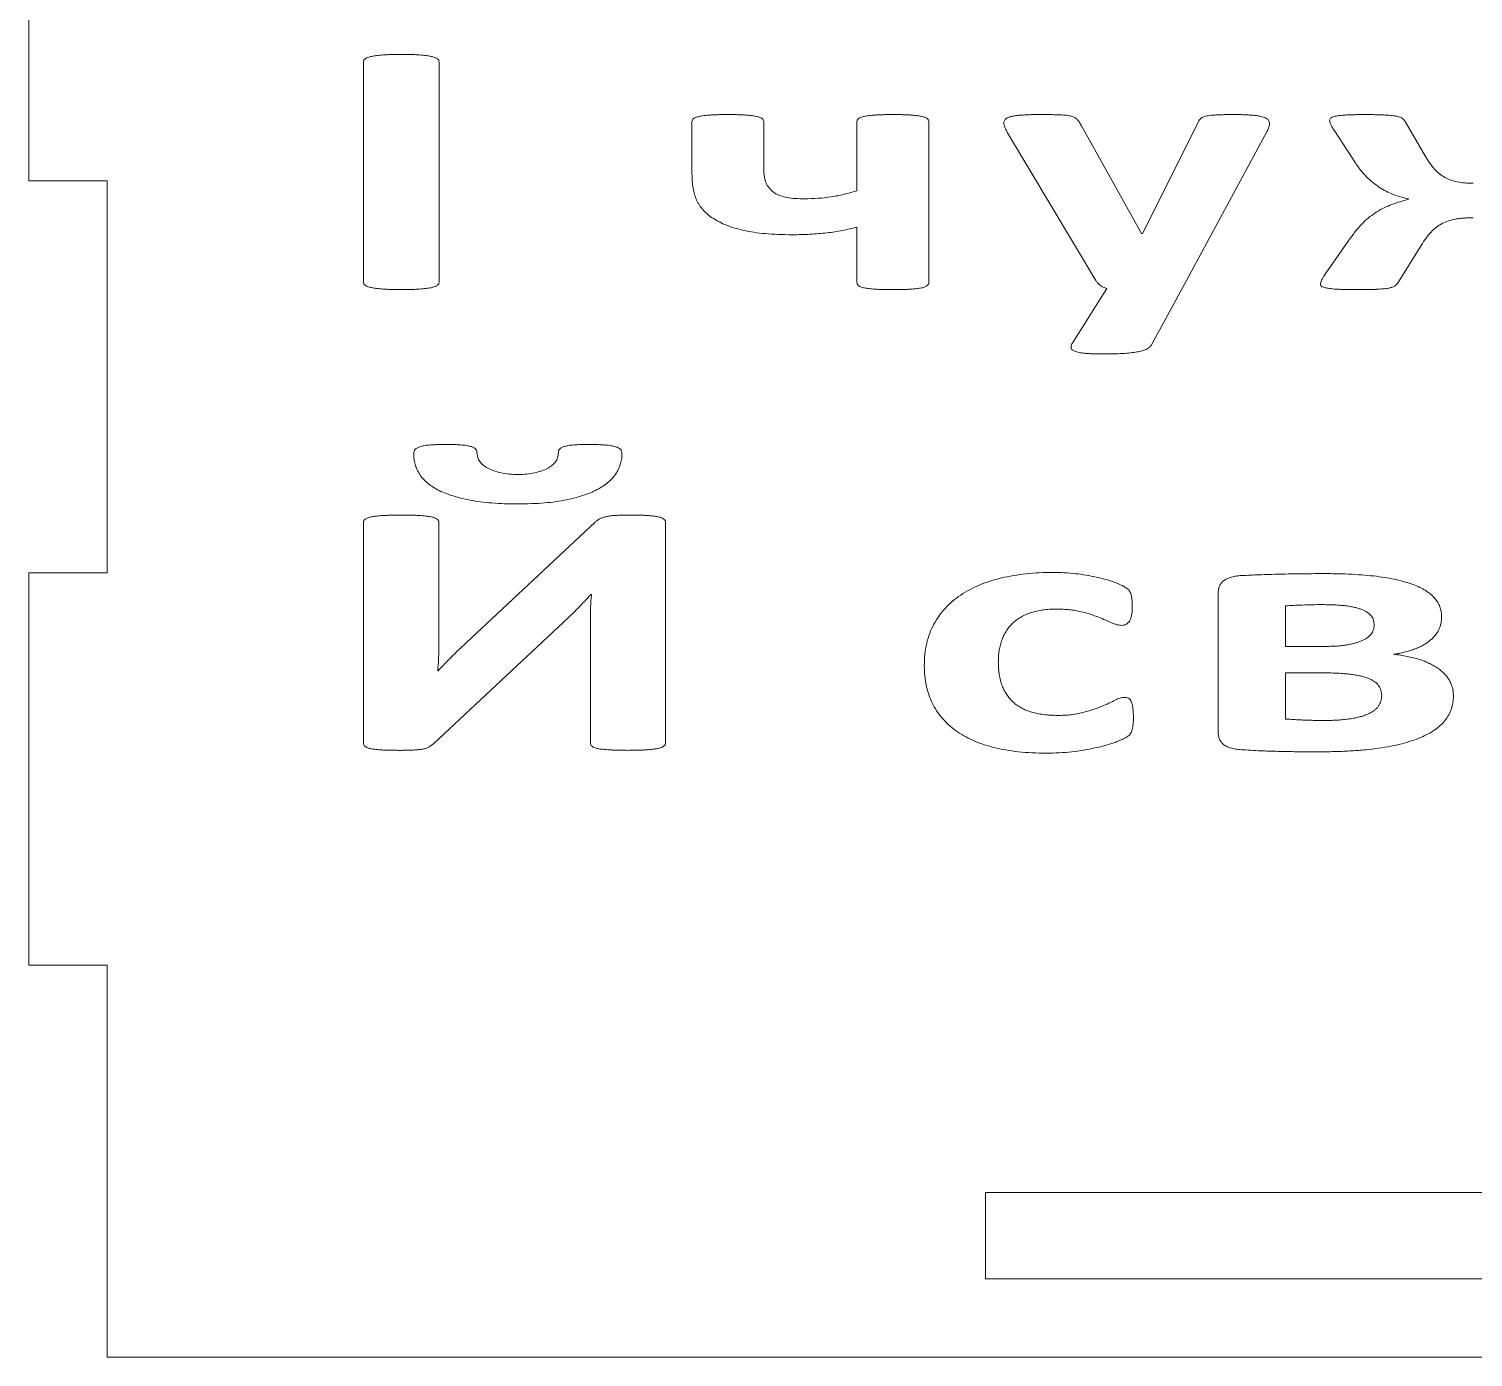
# Model space of a CAD drawing. Header units: millimetres. Extents: x -4 to 479, y 0 to 130.
# Drawn here: x -4 to 69.7, y 0 to 67.7 of the extents above; entities that cross this region are included whole.
import ezdxf

# ---------------------------------------------------------------- set-up
doc = ezdxf.new("R2010")
doc.units = ezdxf.units.MM

msp = doc.modelspace()

# ---------------------------------------------------------------- linework, layer by layer
at = {"color": 7, "linetype": 'Continuous', "lineweight": 15}
for p, q in [((-4, 80), (-4, 60)), ((13.064, 54.834), (13.064, 66.061)), ((16.926, 66.061), (16.926, 54.834)), ((29.822, 60.374), (29.822, 63.009)), ((33.481, 63.009), (33.481, 60.722)), ((38.237, 59.492), (38.237, 63.009)), ((41.909, 63.009), (41.909, 54.815)), ((49.684, 62.799), (52.755, 57.314)), ((52.799, 57.314), (55.608, 62.908)), ((66.198, 63.028), (67.235, 61.237)), ((50.414, 54.916), (45.922, 62.448)), ((59.166, 62.533), (54.819, 54.502)), ((63.65, 60.935), (62.613, 62.522)), ((-4, 60), (0, 60)), ((0, 60), (0, 40)), ((66.372, 59.059), (66.372, 59.078)), ((38.237, 54.815), (38.237, 57.635)), ((52.755, 57.314), (52.799, 57.314)), ((62.158, 55.283), (63.416, 57.083)), ((67.017, 56.707), (65.817, 54.769)), ((49.243, 51.755), (50.985, 54.502)), ((54.819, 54.502), (53.24, 51.6)), ((13.064, 31.336), (13.064, 42.582)), ((16.913, 42.582), (16.913, 36.277)), ((18.301, 36.424), (24.887, 42.59)), ((28.472, 42.571), (28.472, 31.317)), ((-4, 40), (-4, 20)), ((0, 40), (-4, 40)), ((24.696, 38.896), (24.666, 38.896)), ((56.662, 31.894), (56.662, 38.961)), ((60.1, 38.319), (60.1, 36.25)), ((24.639, 31.317), (24.639, 37.583)), ((23.248, 37.472), (16.662, 31.306)), ((60.1, 36.25), (62.076, 36.25)), ((16.853, 35.011), (16.883, 35.011)), ((62.019, 34.899), (60.1, 34.899)), ((60.1, 34.899), (60.1, 32.547)), ((-4, 20), (0, 20)), ((0, 20), (0, 0)), ((85.2, 8.4), (44.8, 8.4)), ((44.8, 8.4), (44.8, 4)), ((44.8, 4), (85.2, 4)), ((0, 0), (475, 0))]:
    msp.add_line(p, q, dxfattribs=at)
for points, knots in [([(13.064, 66.061), (13.069, 66.091), (13.081, 66.157), (13.166, 66.241), (13.303, 66.304), (13.501, 66.352), (13.763, 66.39), (14.026, 66.415), (14.274, 66.433), (14.493, 66.44), (14.735, 66.445), (14.905, 66.447), (14.994, 66.447)], [0, 0, 0, 0, 0.043943, 0.095429, 0.165191, 0.26235, 0.390794, 0.55153, 0.646937, 0.752765, 0.870445, 1, 1, 1, 1]), ([(14.994, 66.447), (15.084, 66.447), (15.258, 66.445), (15.505, 66.44), (15.726, 66.433), (15.975, 66.415), (16.236, 66.391), (16.496, 66.351), (16.69, 66.304), (16.825, 66.24), (16.909, 66.157), (16.921, 66.091), (16.926, 66.061)], [0, 0, 0, 0, 0.131994, 0.252132, 0.359116, 0.454376, 0.614864, 0.740502, 0.836237, 0.904718, 0.956125, 1, 1, 1, 1]), ([(29.822, 63.009), (29.826, 63.039), (29.833, 63.102), (29.907, 63.183), (30.03, 63.248), (30.216, 63.29), (30.464, 63.332), (30.716, 63.35), (30.955, 63.364), (31.166, 63.373), (31.401, 63.374), (31.565, 63.376), (31.652, 63.377)], [0, 0, 0, 0, 0.045419, 0.09371, 0.160783, 0.255638, 0.383517, 0.544954, 0.640787, 0.749018, 0.86827, 1, 1, 1, 1]), ([(31.652, 63.377), (31.738, 63.376), (31.903, 63.374), (32.138, 63.373), (32.349, 63.364), (32.587, 63.35), (32.839, 63.332), (33.087, 63.29), (33.273, 63.249), (33.393, 63.181), (33.47, 63.103), (33.478, 63.039), (33.481, 63.009)], [0, 0, 0, 0, 0.131771, 0.252447, 0.359326, 0.455189, 0.616676, 0.744595, 0.83948, 0.905373, 0.954567, 1, 1, 1, 1]), ([(38.237, 63.009), (38.24, 63.039), (38.248, 63.102), (38.322, 63.183), (38.445, 63.248), (38.631, 63.29), (38.88, 63.332), (39.135, 63.35), (39.377, 63.364), (39.592, 63.373), (39.828, 63.374), (39.994, 63.376), (40.08, 63.377)], [0, 0, 0, 0, 0.045107, 0.093066, 0.159678, 0.253881, 0.380881, 0.543953, 0.640502, 0.749366, 0.869175, 1, 1, 1, 1]), ([(40.08, 63.377), (40.164, 63.376), (40.326, 63.374), (40.557, 63.373), (40.768, 63.364), (41.008, 63.35), (41.261, 63.333), (41.507, 63.291), (41.691, 63.247), (41.812, 63.181), (41.896, 63.104), (41.905, 63.04), (41.909, 63.009)], [0, 0, 0, 0, 0.129287, 0.247454, 0.354573, 0.452039, 0.616659, 0.742123, 0.834542, 0.902996, 0.954148, 1, 1, 1, 1]), ([(45.922, 62.448), (45.892, 62.498), (45.838, 62.59), (45.784, 62.726), (45.74, 62.837), (45.728, 62.936), (45.738, 63.021), (45.773, 63.094), (45.829, 63.159), (45.911, 63.211), (46.016, 63.258), (46.151, 63.29), (46.315, 63.321), (46.51, 63.341), (46.737, 63.356), (46.996, 63.371), (47.289, 63.374), (47.495, 63.376), (47.604, 63.377)], [0, 0, 0, 0, 0.06743, 0.123592, 0.169233, 0.206344, 0.237184, 0.267351, 0.29946, 0.335108, 0.378963, 0.432369, 0.496631, 0.571901, 0.659567, 0.760838, 0.873579, 1, 1, 1, 1]), ([(47.604, 63.377), (47.703, 63.377), (47.891, 63.377), (48.156, 63.375), (48.388, 63.369), (48.59, 63.363), (48.765, 63.358), (48.919, 63.339), (49.052, 63.322), (49.196, 63.291), (49.345, 63.238), (49.486, 63.126), (49.591, 62.975), (49.651, 62.862), (49.684, 62.799)], [0, 0, 0, 0, 0.12836, 0.243773, 0.343898, 0.429897, 0.505347, 0.571671, 0.629961, 0.679392, 0.762929, 0.83337, 0.908267, 1, 1, 1, 1]), ([(55.608, 62.908), (55.623, 62.945), (55.653, 63.014), (55.706, 63.105), (55.767, 63.175), (55.837, 63.228), (55.923, 63.267), (56.028, 63.294), (56.154, 63.323), (56.31, 63.34), (56.508, 63.357), (56.759, 63.371), (57.072, 63.374), (57.299, 63.376), (57.424, 63.377)], [0, 0, 0, 0, 0.05965, 0.112125, 0.157412, 0.198209, 0.243229, 0.297027, 0.361044, 0.436441, 0.531983, 0.658637, 0.813689, 1, 1, 1, 1]), ([(57.424, 63.377), (57.524, 63.376), (57.717, 63.374), (57.992, 63.371), (58.24, 63.356), (58.461, 63.34), (58.656, 63.32), (58.824, 63.29), (58.965, 63.254), (59.08, 63.208), (59.17, 63.154), (59.237, 63.09), (59.273, 63.012), (59.292, 62.896), (59.255, 62.73), (59.198, 62.603), (59.166, 62.533)], [0, 0, 0, 0, 0.123226, 0.235368, 0.336539, 0.426703, 0.507122, 0.57593, 0.635711, 0.684982, 0.726872, 0.76298, 0.796246, 0.830009, 0.905381, 1, 1, 1, 1]), ([(62.348, 63.093), (62.352, 63.117), (62.361, 63.167), (62.431, 63.228), (62.541, 63.276), (62.713, 63.308), (62.949, 63.342), (63.192, 63.356), (63.426, 63.367), (63.635, 63.371), (63.868, 63.378), (64.032, 63.377), (64.118, 63.377)], [0, 0, 0, 0, 0.037949, 0.079294, 0.140757, 0.232242, 0.359171, 0.524762, 0.624258, 0.73685, 0.861134, 1, 1, 1, 1]), ([(64.118, 63.377), (64.216, 63.377), (64.402, 63.378), (64.667, 63.371), (64.903, 63.367), (65.113, 63.359), (65.297, 63.346), (65.46, 63.339), (65.6, 63.318), (65.751, 63.295), (65.902, 63.264), (66.038, 63.198), (66.133, 63.119), (66.176, 63.058), (66.198, 63.028)], [0, 0, 0, 0, 0.135284, 0.256815, 0.365823, 0.461097, 0.546423, 0.620498, 0.686223, 0.742032, 0.832265, 0.896687, 0.949133, 1, 1, 1, 1]), ([(62.613, 62.522), (62.57, 62.588), (62.497, 62.701), (62.408, 62.856), (62.359, 62.982), (62.352, 63.06), (62.348, 63.093)], [0, 0, 0, 0, 0.368689, 0.636389, 0.840464, 1, 1, 1, 1]), ([(67.235, 61.237), (67.311, 61.118), (67.455, 60.893), (67.689, 60.592), (67.942, 60.351), (68.218, 60.16), (68.528, 60.027), (68.87, 59.933), (69.254, 59.883), (69.523, 59.878), (69.666, 59.876)], [0, 0, 0, 0, 0.143473, 0.270549, 0.385796, 0.497107, 0.608789, 0.726251, 0.855383, 1, 1, 1, 1]), ([(33.481, 60.722), (33.482, 60.628), (33.484, 60.452), (33.51, 60.208), (33.555, 60.005), (33.637, 59.79), (33.793, 59.574), (34.034, 59.367), (34.337, 59.224), (34.695, 59.135), (35.107, 59.086), (35.402, 59.081), (35.558, 59.078)], [0, 0, 0, 0, 0.091574, 0.170401, 0.237229, 0.292965, 0.392831, 0.492117, 0.598003, 0.714569, 0.848521, 1, 1, 1, 1]), ([(66.372, 59.078), (66.255, 59.106), (66.018, 59.162), (65.664, 59.269), (65.314, 59.418), (64.964, 59.605), (64.624, 59.851), (64.342, 60.085), (64.123, 60.307), (63.961, 60.499), (63.8, 60.707), (63.7, 60.858), (63.65, 60.935)], [0, 0, 0, 0, 0.1066793, 0.215084, 0.326591, 0.4426003, 0.5653, 0.6968481, 0.7666597, 0.84066, 0.9185207, 1, 1, 1, 1]), ([(34.916, 57.249), (34.68, 57.251), (34.228, 57.256), (33.583, 57.295), (33, 57.366), (32.477, 57.458), (32.012, 57.583), (31.594, 57.722), (31.226, 57.889), (30.901, 58.073), (30.624, 58.282), (30.389, 58.504), (30.201, 58.748), (30.052, 59.011), (29.951, 59.306), (29.873, 59.629), (29.832, 59.99), (29.826, 60.242), (29.822, 60.374)], [0, 0, 0, 0, 0.103909, 0.198798, 0.284539, 0.362129, 0.432397, 0.496588, 0.555782, 0.6102, 0.660707, 0.707899, 0.752337, 0.795804, 0.840423, 0.888882, 0.942012, 1, 1, 1, 1]), ([(35.558, 59.078), (35.79, 59.084), (36.247, 59.094), (36.925, 59.173), (37.589, 59.302), (38.021, 59.429), (38.237, 59.492)], [0, 0, 0, 0, 0.2553444, 0.5040709, 0.7519103, 1, 1, 1, 1]), ([(63.416, 57.083), (63.522, 57.229), (63.723, 57.506), (64.054, 57.872), (64.397, 58.175), (64.757, 58.424), (65.131, 58.632), (65.525, 58.798), (65.939, 58.94), (66.225, 59.019), (66.372, 59.059)], [0, 0, 0, 0, 0.148596, 0.281669, 0.404825, 0.523809, 0.640677, 0.755963, 0.875095, 1, 1, 1, 1]), ([(38.237, 57.635), (37.991, 57.575), (37.486, 57.453), (36.833, 57.353), (36.285, 57.301), (35.847, 57.271), (35.389, 57.251), (35.075, 57.249), (34.916, 57.249)], [0, 0, 0, 0, 0.226495, 0.464756, 0.589569, 0.719776, 0.857101, 1, 1, 1, 1]), ([(69.666, 58.112), (69.582, 58.11), (69.418, 58.107), (69.183, 58.098), (68.967, 58.076), (68.709, 58.037), (68.41, 57.965), (68.081, 57.824), (67.78, 57.633), (67.508, 57.38), (67.25, 57.07), (67.098, 56.833), (67.017, 56.707)], [0, 0, 0, 0, 0.0795938, 0.154114, 0.222056, 0.2843776, 0.3999695, 0.5107489, 0.620409, 0.7348903, 0.8587971, 1, 1, 1, 1]), ([(61.88, 54.722), (61.883, 54.752), (61.891, 54.82), (61.945, 54.937), (62.031, 55.096), (62.111, 55.214), (62.158, 55.283)], [0, 0, 0, 0, 0.139506, 0.325071, 0.604548, 1, 1, 1, 1]), ([(14.994, 54.447), (14.905, 54.448), (14.735, 54.449), (14.492, 54.455), (14.271, 54.463), (14.019, 54.476), (13.755, 54.503), (13.493, 54.539), (13.299, 54.592), (13.165, 54.654), (13.081, 54.738), (13.069, 54.804), (13.064, 54.834)], [0, 0, 0, 0, 0.129488, 0.247107, 0.3542, 0.450795, 0.614079, 0.741151, 0.836068, 0.90462, 0.95608, 1, 1, 1, 1]), ([(16.926, 54.834), (16.921, 54.804), (16.909, 54.738), (16.825, 54.654), (16.69, 54.591), (16.496, 54.539), (16.236, 54.502), (15.975, 54.476), (15.726, 54.463), (15.505, 54.455), (15.258, 54.449), (15.084, 54.448), (14.994, 54.447)], [0, 0, 0, 0, 0.043863, 0.095256, 0.163719, 0.259781, 0.385385, 0.54583, 0.640982, 0.747936, 0.868042, 1, 1, 1, 1]), ([(40.08, 54.447), (39.994, 54.448), (39.828, 54.45), (39.592, 54.451), (39.378, 54.461), (39.135, 54.469), (38.881, 54.495), (38.63, 54.528), (38.446, 54.578), (38.32, 54.638), (38.248, 54.722), (38.241, 54.785), (38.237, 54.815)], [0, 0, 0, 0, 0.130745, 0.250481, 0.359278, 0.4557, 0.618794, 0.7455, 0.840017, 0.905916, 0.954921, 1, 1, 1, 1]), ([(41.909, 54.815), (41.905, 54.785), (41.895, 54.72), (41.814, 54.639), (41.689, 54.579), (41.508, 54.528), (41.26, 54.495), (41.009, 54.469), (40.768, 54.461), (40.557, 54.451), (40.326, 54.45), (40.164, 54.448), (40.08, 54.447)], [0, 0, 0, 0, 0.045826, 0.097976, 0.165724, 0.258475, 0.383643, 0.548291, 0.645632, 0.752689, 0.870788, 1, 1, 1, 1]), ([(50.985, 54.502), (50.924, 54.523), (50.802, 54.566), (50.64, 54.664), (50.506, 54.78), (50.443, 54.872), (50.414, 54.916)], [0, 0, 0, 0, 0.271306, 0.535452, 0.784061, 1, 1, 1, 1]), ([(63.723, 54.447), (63.637, 54.447), (63.473, 54.445), (63.238, 54.454), (63.026, 54.454), (62.787, 54.466), (62.537, 54.481), (62.288, 54.508), (62.105, 54.547), (61.978, 54.584), (61.896, 54.645), (61.885, 54.698), (61.88, 54.722)], [0, 0, 0, 0, 0.134094, 0.255517, 0.365624, 0.46311, 0.627235, 0.756618, 0.85185, 0.917936, 0.962949, 1, 1, 1, 1]), ([(65.817, 54.769), (65.794, 54.742), (65.745, 54.687), (65.649, 54.612), (65.507, 54.555), (65.357, 54.52), (65.205, 54.5), (65.064, 54.488), (64.902, 54.473), (64.718, 54.463), (64.508, 54.454), (64.272, 54.454), (64.007, 54.445), (63.821, 54.447), (63.723, 54.447)], [0, 0, 0, 0, 0.047912, 0.101582, 0.167278, 0.257604, 0.313287, 0.378791, 0.453037, 0.538451, 0.633823, 0.742921, 0.864577, 1, 1, 1, 1]), ([(50.809, 51.167), (50.716, 51.168), (50.541, 51.169), (50.292, 51.173), (50.072, 51.185), (49.881, 51.197), (49.714, 51.216), (49.572, 51.241), (49.449, 51.266), (49.35, 51.301), (49.27, 51.339), (49.211, 51.383), (49.17, 51.432), (49.146, 51.511), (49.17, 51.626), (49.217, 51.708), (49.243, 51.755)], [0, 0, 0, 0, 0.136429, 0.258169, 0.366637, 0.460499, 0.541292, 0.613194, 0.673543, 0.725996, 0.767865, 0.803176, 0.833675, 0.860324, 0.921043, 1, 1, 1, 1]), ([(53.24, 51.6), (53.21, 51.562), (53.143, 51.479), (52.982, 51.388), (52.77, 51.32), (52.502, 51.259), (52.172, 51.22), (51.778, 51.187), (51.316, 51.169), (50.985, 51.168), (50.809, 51.167)], [0, 0, 0, 0, 0.056417, 0.126032, 0.21388, 0.320964, 0.451302, 0.607945, 0.790049, 1, 1, 1, 1]), ([(15.628, 46.08), (15.631, 46.122), (15.637, 46.204), (15.704, 46.317), (15.825, 46.397), (15.996, 46.457), (16.226, 46.505), (16.459, 46.524), (16.681, 46.538), (16.877, 46.547), (17.095, 46.548), (17.247, 46.55), (17.327, 46.551)], [0, 0, 0, 0, 0.066383, 0.127797, 0.198284, 0.289959, 0.411126, 0.566005, 0.657491, 0.761727, 0.874444, 1, 1, 1, 1]), ([(17.327, 46.551), (17.401, 46.55), (17.544, 46.549), (17.748, 46.543), (17.932, 46.537), (18.139, 46.518), (18.352, 46.498), (18.556, 46.449), (18.702, 46.388), (18.8, 46.306), (18.853, 46.202), (18.859, 46.129), (18.862, 46.091)], [0, 0, 0, 0, 0.128134, 0.245363, 0.351716, 0.44579, 0.603161, 0.719123, 0.805117, 0.87376, 0.935255, 1, 1, 1, 1]), ([(23.003, 46.11), (23.005, 46.145), (23.009, 46.212), (23.058, 46.31), (23.155, 46.39), (23.303, 46.449), (23.504, 46.496), (23.765, 46.525), (24.092, 46.547), (24.334, 46.55), (24.467, 46.551)], [0, 0, 0, 0, 0.06286, 0.121536, 0.191273, 0.284526, 0.407836, 0.563253, 0.758861, 1, 1, 1, 1]), ([(24.467, 46.551), (24.551, 46.55), (24.711, 46.548), (24.939, 46.547), (25.145, 46.538), (25.379, 46.524), (25.625, 46.505), (25.867, 46.456), (26.048, 46.399), (26.173, 46.317), (26.245, 46.205), (26.25, 46.123), (26.253, 46.08)], [0, 0, 0, 0, 0.125714, 0.240497, 0.344423, 0.436133, 0.592623, 0.715354, 0.808277, 0.876896, 0.936423, 1, 1, 1, 1]), ([(20.939, 43.518), (20.71, 43.52), (20.267, 43.522), (19.63, 43.562), (19.044, 43.619), (18.511, 43.703), (18.028, 43.811), (17.591, 43.93), (17.202, 44.073), (16.857, 44.229), (16.557, 44.406), (16.301, 44.601), (16.085, 44.81), (15.915, 45.042), (15.786, 45.286), (15.696, 45.541), (15.639, 45.807), (15.632, 45.988), (15.628, 46.08)], [0, 0, 0, 0, 0.105652, 0.203532, 0.293772, 0.376216, 0.451894, 0.521293, 0.584435, 0.642351, 0.695342, 0.744196, 0.789961, 0.833553, 0.875578, 0.916782, 0.957727, 1, 1, 1, 1]), ([(18.862, 46.091), (18.869, 46.019), (18.884, 45.871), (18.997, 45.664), (19.176, 45.482), (19.417, 45.323), (19.726, 45.201), (20.088, 45.094), (20.506, 45.026), (20.801, 45.019), (20.956, 45.015)], [0, 0, 0, 0, 0.083822, 0.172001, 0.268718, 0.379554, 0.507329, 0.655265, 0.819598, 1, 1, 1, 1]), ([(26.253, 46.08), (26.251, 45.996), (26.246, 45.829), (26.185, 45.583), (26.1, 45.34), (25.976, 45.104), (25.813, 44.878), (25.608, 44.666), (25.358, 44.468), (25.066, 44.284), (24.728, 44.114), (24.341, 43.966), (23.905, 43.833), (23.419, 43.72), (22.88, 43.627), (22.284, 43.563), (21.631, 43.526), (21.176, 43.521), (20.939, 43.518)], [0, 0, 0, 0, 0.038635, 0.076861, 0.116495, 0.157169, 0.199502, 0.244847, 0.293146, 0.346274, 0.403995, 0.467418, 0.537541, 0.614181, 0.697956, 0.789862, 0.890606, 1, 1, 1, 1]), ([(20.956, 45.015), (21.105, 45.019), (21.389, 45.026), (21.792, 45.093), (22.144, 45.192), (22.446, 45.318), (22.689, 45.473), (22.87, 45.659), (22.982, 45.877), (22.996, 46.032), (23.003, 46.11)], [0, 0, 0, 0, 0.175566, 0.334827, 0.47935, 0.606272, 0.718965, 0.817301, 0.909114, 1, 1, 1, 1]), ([(13.064, 42.582), (13.069, 42.611), (13.081, 42.675), (13.168, 42.753), (13.302, 42.817), (13.501, 42.864), (13.763, 42.904), (14.026, 42.923), (14.274, 42.936), (14.493, 42.945), (14.735, 42.946), (14.905, 42.948), (14.994, 42.949)], [0, 0, 0, 0, 0.042824, 0.09255, 0.16256, 0.260065, 0.388967, 0.550037, 0.645701, 0.751906, 0.869984, 1, 1, 1, 1]), ([(14.994, 42.949), (15.084, 42.948), (15.258, 42.946), (15.505, 42.945), (15.726, 42.937), (15.975, 42.922), (16.237, 42.905), (16.494, 42.864), (16.688, 42.818), (16.815, 42.752), (16.899, 42.674), (16.908, 42.611), (16.913, 42.582)], [0, 0, 0, 0, 0.133113, 0.254247, 0.362137, 0.458121, 0.619729, 0.746432, 0.841694, 0.908406, 0.957385, 1, 1, 1, 1]), ([(24.887, 42.59), (24.921, 42.62), (24.99, 42.679), (25.11, 42.756), (25.252, 42.821), (25.433, 42.871), (25.656, 42.912), (25.932, 42.934), (26.27, 42.946), (26.519, 42.948), (26.656, 42.949)], [0, 0, 0, 0, 0.074295, 0.147827, 0.22888, 0.328611, 0.451377, 0.596309, 0.777602, 1, 1, 1, 1]), ([(26.656, 42.949), (26.745, 42.948), (26.913, 42.946), (27.152, 42.945), (27.363, 42.937), (27.598, 42.923), (27.844, 42.904), (28.085, 42.864), (28.265, 42.817), (28.385, 42.752), (28.462, 42.669), (28.469, 42.603), (28.472, 42.571)], [0, 0, 0, 0, 0.136286, 0.257276, 0.365823, 0.460547, 0.618299, 0.742437, 0.835275, 0.901339, 0.951728, 1, 1, 1, 1]), ([(41.672, 35.259), (41.677, 35.457), (41.687, 35.842), (41.783, 36.399), (41.933, 36.915), (42.151, 37.387), (42.424, 37.818), (42.743, 38.212), (43.112, 38.566), (43.528, 38.88), (43.99, 39.154), (44.493, 39.39), (45.035, 39.59), (45.616, 39.748), (46.23, 39.872), (46.874, 39.963), (47.548, 40.013), (48.007, 40.021), (48.241, 40.025)], [0, 0, 0, 0, 0.064876, 0.126053, 0.184356, 0.240612, 0.295779, 0.350925, 0.406209, 0.462859, 0.521376, 0.58187, 0.644592, 0.710283, 0.778832, 0.849659, 0.923289, 1, 1, 1, 1]), ([(48.241, 40.025), (48.435, 40.022), (48.819, 40.017), (49.383, 39.964), (49.926, 39.895), (50.432, 39.792), (50.895, 39.678), (51.245, 39.566), (51.492, 39.477), (51.644, 39.415), (51.768, 39.358), (51.888, 39.293), (51.998, 39.22), (52.097, 39.138), (52.162, 39.049), (52.203, 38.945), (52.24, 38.821), (52.262, 38.671), (52.279, 38.491), (52.281, 38.36), (52.281, 38.289)], [0, 0, 0, 0, 0.118542, 0.235242, 0.347514, 0.453561, 0.551653, 0.639798, 0.678867, 0.712546, 0.740172, 0.762327, 0.796425, 0.820865, 0.840784, 0.86321, 0.889268, 0.919723, 0.956037, 1, 1, 1, 1]), ([(56.662, 38.961), (56.664, 39.028), (56.668, 39.155), (56.726, 39.33), (56.81, 39.484), (56.94, 39.606), (57.102, 39.706), (57.3, 39.778), (57.532, 39.838), (57.699, 39.854), (57.789, 39.862)], [0, 0, 0, 0, 0.123024, 0.234043, 0.338624, 0.444332, 0.558988, 0.688742, 0.83417, 1, 1, 1, 1]), ([(57.789, 39.862), (57.92, 39.867), (58.201, 39.879), (58.646, 39.898), (59.139, 39.919), (59.672, 39.93), (60.235, 39.946), (60.821, 39.951), (61.423, 39.962), (61.828, 39.962), (62.033, 39.963)], [0, 0, 0, 0, 0.093054, 0.198306, 0.315091, 0.441448, 0.574856, 0.713369, 0.855728, 1, 1, 1, 1]), ([(62.033, 39.963), (62.285, 39.962), (62.771, 39.959), (63.472, 39.931), (64.12, 39.889), (64.715, 39.831), (65.259, 39.751), (65.753, 39.659), (66.197, 39.543), (66.593, 39.415), (66.941, 39.268), (67.244, 39.106), (67.496, 38.923), (67.702, 38.725), (67.865, 38.51), (67.977, 38.275), (68.049, 38.022), (68.056, 37.847), (68.06, 37.758)], [0, 0, 0, 0, 0.10843, 0.208739, 0.301772, 0.387226, 0.465659, 0.537942, 0.603213, 0.662782, 0.716606, 0.765474, 0.809862, 0.85013, 0.888039, 0.924845, 0.961652, 1, 1, 1, 1]), ([(24.666, 38.896), (24.623, 38.849), (24.531, 38.749), (24.384, 38.591), (24.219, 38.418), (24.042, 38.236), (23.855, 38.045), (23.656, 37.853), (23.453, 37.66), (23.316, 37.534), (23.248, 37.472)], [0, 0, 0, 0, 0.093912, 0.203133, 0.322853, 0.449256, 0.58235, 0.722156, 0.862002, 1, 1, 1, 1]), ([(24.639, 37.583), (24.639, 37.701), (24.64, 37.935), (24.651, 38.277), (24.669, 38.597), (24.687, 38.8), (24.696, 38.896)], [0, 0, 0, 0, 0.269351, 0.532609, 0.781656, 1, 1, 1, 1]), ([(62.003, 38.381), (61.823, 38.38), (61.475, 38.378), (60.973, 38.363), (60.518, 38.346), (60.232, 38.327), (60.1, 38.319)], [0, 0, 0, 0, 0.283074, 0.549075, 0.790883, 1, 1, 1, 1]), ([(64.622, 37.344), (64.615, 37.423), (64.602, 37.58), (64.509, 37.759), (64.403, 37.882), (64.302, 37.97), (64.177, 38.045), (64.032, 38.116), (63.864, 38.179), (63.673, 38.233), (63.458, 38.278), (63.218, 38.316), (62.951, 38.346), (62.659, 38.368), (62.339, 38.377), (62.118, 38.38), (62.003, 38.381)], [0, 0, 0, 0, 0.0765981, 0.1514293, 0.1907846, 0.2338655, 0.2805411, 0.3325305, 0.3899433, 0.4540571, 0.5252227, 0.6036964, 0.6896691, 0.7850422, 0.8881409, 1, 1, 1, 1]), ([(48.405, 38.152), (48.288, 38.151), (48.063, 38.147), (47.734, 38.113), (47.427, 38.06), (47.141, 37.984), (46.877, 37.885), (46.629, 37.77), (46.407, 37.626), (46.205, 37.463), (46.027, 37.279), (45.87, 37.074), (45.74, 36.847), (45.632, 36.6), (45.549, 36.335), (45.489, 36.049), (45.453, 35.742), (45.45, 35.531), (45.448, 35.422)], [0, 0, 0, 0, 0.07585, 0.14728, 0.215249, 0.27904, 0.340322, 0.399399, 0.45641, 0.512837, 0.568126, 0.623921, 0.68071, 0.738263, 0.799142, 0.862104, 0.928886, 1, 1, 1, 1]), ([(51.753, 37.325), (51.667, 37.332), (51.485, 37.346), (51.212, 37.457), (50.91, 37.599), (50.553, 37.748), (50.133, 37.902), (49.735, 38.007), (49.378, 38.084), (49.075, 38.123), (48.748, 38.148), (48.522, 38.151), (48.405, 38.152)], [0, 0, 0, 0, 0.074136, 0.156285, 0.251527, 0.362679, 0.489875, 0.636574, 0.71728, 0.804908, 0.899052, 1, 1, 1, 1]), ([(52.281, 38.289), (52.28, 38.207), (52.278, 38.055), (52.252, 37.847), (52.209, 37.676), (52.142, 37.543), (52.062, 37.444), (51.968, 37.376), (51.865, 37.332), (51.791, 37.327), (51.753, 37.325)], [0, 0, 0, 0, 0.199555, 0.369427, 0.511894, 0.628841, 0.729568, 0.819993, 0.908469, 1, 1, 1, 1]), ([(68.06, 37.758), (68.058, 37.697), (68.053, 37.577), (68.022, 37.401), (67.974, 37.232), (67.904, 37.071), (67.815, 36.918), (67.7, 36.778), (67.573, 36.639), (67.422, 36.513), (67.256, 36.392), (67.07, 36.284), (66.868, 36.185), (66.646, 36.099), (66.409, 36.021), (66.156, 35.949), (65.885, 35.893), (65.698, 35.862), (65.602, 35.847)], [0, 0, 0, 0, 0.0535906, 0.1054399, 0.156987, 0.2074152, 0.2593136, 0.3121857, 0.3669762, 0.4247402, 0.4847932, 0.5477838, 0.6134889, 0.6830264, 0.756248, 0.8333499, 0.914154, 1, 1, 1, 1]), ([(62.076, 36.25), (62.177, 36.251), (62.372, 36.254), (62.656, 36.263), (62.921, 36.285), (63.167, 36.318), (63.395, 36.355), (63.604, 36.404), (63.795, 36.461), (63.968, 36.526), (64.121, 36.599), (64.255, 36.68), (64.368, 36.77), (64.46, 36.87), (64.532, 36.977), (64.584, 37.092), (64.615, 37.215), (64.619, 37.3), (64.622, 37.344)], [0, 0, 0, 0, 0.09952, 0.192817, 0.280065, 0.362346, 0.437801, 0.508687, 0.574199, 0.634633, 0.690363, 0.741867, 0.789047, 0.832825, 0.874842, 0.916166, 0.956822, 1, 1, 1, 1]), ([(16.913, 36.277), (16.913, 36.176), (16.913, 35.967), (16.896, 35.651), (16.883, 35.329), (16.863, 35.116), (16.853, 35.011)], [0, 0, 0, 0, 0.238365, 0.494125, 0.749984, 1, 1, 1, 1]), ([(16.883, 35.011), (16.927, 35.059), (17.021, 35.16), (17.168, 35.319), (17.334, 35.49), (17.578, 35.738), (17.9, 36.053), (18.167, 36.3), (18.301, 36.424)], [0, 0, 0, 0, 0.098118, 0.205842, 0.325047, 0.454813, 0.726849, 1, 1, 1, 1]), ([(45.448, 35.422), (45.45, 35.315), (45.452, 35.106), (45.494, 34.804), (45.548, 34.52), (45.634, 34.257), (45.739, 34.012), (45.871, 33.79), (46.023, 33.587), (46.2, 33.405), (46.399, 33.243), (46.625, 33.108), (46.872, 32.99), (47.143, 32.895), (47.438, 32.822), (47.755, 32.772), (48.094, 32.738), (48.327, 32.734), (48.448, 32.732)], [0, 0, 0, 0, 0.069693, 0.135732, 0.197782, 0.257892, 0.315249, 0.370826, 0.425604, 0.479871, 0.535275, 0.591966, 0.650843, 0.712825, 0.778537, 0.847921, 0.921458, 1, 1, 1, 1]), ([(65.602, 35.847), (65.722, 35.832), (65.955, 35.805), (66.293, 35.744), (66.609, 35.675), (66.904, 35.59), (67.177, 35.495), (67.429, 35.389), (67.66, 35.27), (67.868, 35.138), (68.054, 34.998), (68.215, 34.845), (68.354, 34.683), (68.466, 34.51), (68.553, 34.327), (68.618, 34.134), (68.652, 33.931), (68.658, 33.793), (68.662, 33.723)], [0, 0, 0, 0, 0.088643, 0.172521, 0.251698, 0.326535, 0.3971, 0.463654, 0.527402, 0.587271, 0.644287, 0.698465, 0.749974, 0.800038, 0.849491, 0.898566, 0.948607, 1, 1, 1, 1]), ([(47.89, 30.802), (47.646, 30.806), (47.171, 30.813), (46.481, 30.867), (45.834, 30.96), (45.23, 31.086), (44.669, 31.248), (44.156, 31.449), (43.688, 31.684), (43.268, 31.953), (42.894, 32.256), (42.571, 32.594), (42.293, 32.961), (42.066, 33.362), (41.888, 33.794), (41.763, 34.257), (41.685, 34.748), (41.677, 35.086), (41.672, 35.259)], [0, 0, 0, 0, 0.084683, 0.164551, 0.239899, 0.311312, 0.378532, 0.442115, 0.50207, 0.559685, 0.61493, 0.668571, 0.721378, 0.77423, 0.827996, 0.882812, 0.94014, 1, 1, 1, 1]), ([(65.003, 33.731), (65, 33.779), (64.995, 33.871), (64.969, 34.007), (64.919, 34.133), (64.849, 34.25), (64.759, 34.358), (64.641, 34.454), (64.498, 34.54), (64.331, 34.62), (64.136, 34.685), (63.916, 34.747), (63.667, 34.794), (63.391, 34.832), (63.087, 34.86), (62.756, 34.887), (62.397, 34.895), (62.148, 34.898), (62.019, 34.899)], [0, 0, 0, 0, 0.0402203, 0.0787874, 0.1168813, 0.154575, 0.1939736, 0.2361358, 0.2832225, 0.3353106, 0.3933602, 0.4573456, 0.5296401, 0.6082749, 0.6942961, 0.7886368, 0.8904804, 1, 1, 1, 1]), ([(48.448, 32.732), (48.571, 32.733), (48.807, 32.736), (49.148, 32.764), (49.462, 32.805), (49.835, 32.89), (50.252, 33.011), (50.696, 33.178), (51.072, 33.344), (51.343, 33.476), (51.53, 33.569), (51.653, 33.614), (51.765, 33.645), (51.836, 33.648), (51.87, 33.65)], [0, 0, 0, 0, 0.1027023, 0.1980774, 0.2863854, 0.3681388, 0.5178494, 0.6502193, 0.7656707, 0.8619392, 0.9031085, 0.9404074, 0.9717666, 1, 1, 1, 1]), ([(51.87, 33.65), (51.911, 33.648), (51.987, 33.646), (52.093, 33.609), (52.18, 33.538), (52.236, 33.425), (52.283, 33.283), (52.313, 33.103), (52.335, 32.878), (52.337, 32.712), (52.338, 32.621)], [0, 0, 0, 0, 0.096498, 0.178254, 0.258658, 0.354302, 0.469129, 0.610314, 0.784171, 1, 1, 1, 1]), ([(68.662, 33.723), (68.656, 33.609), (68.645, 33.384), (68.569, 33.056), (68.431, 32.754), (68.247, 32.472), (68.007, 32.216), (67.714, 31.982), (67.366, 31.772), (66.967, 31.586), (66.515, 31.42), (66.009, 31.278), (65.451, 31.153), (64.84, 31.05), (64.174, 30.973), (63.452, 30.917), (62.673, 30.881), (62.134, 30.877), (61.856, 30.876)], [0, 0, 0, 0, 0.042504, 0.083286, 0.123781, 0.164819, 0.207414, 0.253577, 0.303234, 0.357537, 0.416693, 0.481406, 0.552057, 0.628459, 0.711088, 0.80048, 0.896755, 1, 1, 1, 1]), ([(62.09, 32.474), (62.214, 32.475), (62.455, 32.477), (62.802, 32.493), (63.121, 32.52), (63.414, 32.557), (63.68, 32.606), (63.921, 32.662), (64.137, 32.729), (64.326, 32.809), (64.491, 32.896), (64.635, 32.989), (64.749, 33.098), (64.844, 33.21), (64.916, 33.332), (64.964, 33.46), (64.996, 33.594), (65.001, 33.685), (65.003, 33.731)], [0, 0, 0, 0, 0.106925, 0.206925, 0.298563, 0.382777, 0.460534, 0.531137, 0.595801, 0.654211, 0.707277, 0.756194, 0.800922, 0.842488, 0.882372, 0.921648, 0.960078, 1, 1, 1, 1]), ([(52.338, 32.621), (52.338, 32.547), (52.337, 32.413), (52.32, 32.231), (52.297, 32.079), (52.261, 31.956), (52.223, 31.853), (52.17, 31.763), (52.073, 31.68), (51.961, 31.605), (51.833, 31.534), (51.697, 31.475), (51.532, 31.407), (51.262, 31.306), (50.875, 31.188), (50.364, 31.06), (49.799, 30.953), (49.191, 30.87), (48.549, 30.813), (48.112, 30.806), (47.89, 30.802)], [0, 0, 0, 0, 0.041398, 0.075258, 0.103228, 0.127651, 0.147387, 0.164826, 0.185792, 0.218527, 0.24071, 0.268153, 0.301835, 0.341123, 0.430489, 0.529499, 0.637719, 0.753763, 0.875283, 1, 1, 1, 1]), ([(60.1, 32.547), (60.18, 32.542), (60.343, 32.531), (60.592, 32.514), (60.849, 32.5), (61.11, 32.49), (61.37, 32.481), (61.624, 32.476), (61.864, 32.473), (62.017, 32.474), (62.09, 32.474)], [0, 0, 0, 0, 0.120549, 0.246553, 0.376569, 0.507887, 0.639154, 0.76902, 0.890664, 1, 1, 1, 1]), ([(57.936, 30.976), (57.829, 30.984), (57.631, 31), (57.357, 31.048), (57.133, 31.124), (56.953, 31.221), (56.82, 31.352), (56.726, 31.508), (56.672, 31.692), (56.665, 31.824), (56.662, 31.894)], [0, 0, 0, 0, 0.18003, 0.335966, 0.46726, 0.578419, 0.679168, 0.777429, 0.883078, 1, 1, 1, 1]), ([(14.877, 30.949), (14.787, 30.95), (14.615, 30.952), (14.372, 30.953), (14.155, 30.963), (13.915, 30.97), (13.668, 30.997), (13.426, 31.028), (13.255, 31.082), (13.137, 31.146), (13.075, 31.238), (13.067, 31.303), (13.064, 31.336)], [0, 0, 0, 0, 0.137, 0.261547, 0.370944, 0.467896, 0.627756, 0.749693, 0.838524, 0.900716, 0.950609, 1, 1, 1, 1]), ([(16.662, 31.306), (16.623, 31.275), (16.545, 31.213), (16.42, 31.126), (16.271, 31.058), (16.088, 31.011), (15.867, 30.981), (15.655, 30.963), (15.457, 30.957), (15.283, 30.951), (15.087, 30.949), (14.949, 30.949), (14.877, 30.949)], [0, 0, 0, 0, 0.0810971, 0.1599737, 0.2434998, 0.3432718, 0.4612514, 0.6031994, 0.6849235, 0.7783086, 0.8833256, 1, 1, 1, 1]), ([(26.539, 30.949), (26.45, 30.95), (26.28, 30.952), (26.037, 30.953), (25.817, 30.963), (25.566, 30.971), (25.304, 30.997), (25.047, 31.029), (24.861, 31.081), (24.732, 31.14), (24.653, 31.223), (24.643, 31.287), (24.639, 31.317)], [0, 0, 0, 0, 0.131398, 0.250731, 0.359404, 0.45736, 0.621593, 0.747685, 0.839767, 0.906333, 0.955776, 1, 1, 1, 1]), ([(28.472, 31.317), (28.466, 31.286), (28.455, 31.221), (28.37, 31.14), (28.235, 31.08), (28.041, 31.031), (27.779, 30.996), (27.516, 30.971), (27.264, 30.963), (27.043, 30.953), (26.799, 30.952), (26.628, 30.95), (26.539, 30.949)], [0, 0, 0, 0, 0.043966, 0.094504, 0.162526, 0.25846, 0.384159, 0.547491, 0.644125, 0.751331, 0.870376, 1, 1, 1, 1]), ([(61.856, 30.876), (61.672, 30.875), (61.319, 30.875), (60.806, 30.878), (60.319, 30.884), (59.847, 30.89), (59.383, 30.907), (58.916, 30.917), (58.434, 30.944), (58.105, 30.965), (57.936, 30.976)], [0, 0, 0, 0, 0.1402, 0.26999, 0.392846, 0.512936, 0.630283, 0.748324, 0.869944, 1, 1, 1, 1])]:
    msp.add_open_spline(points, degree=3, knots=knots, dxfattribs=at)

doc.saveas('drawing.dxf')
